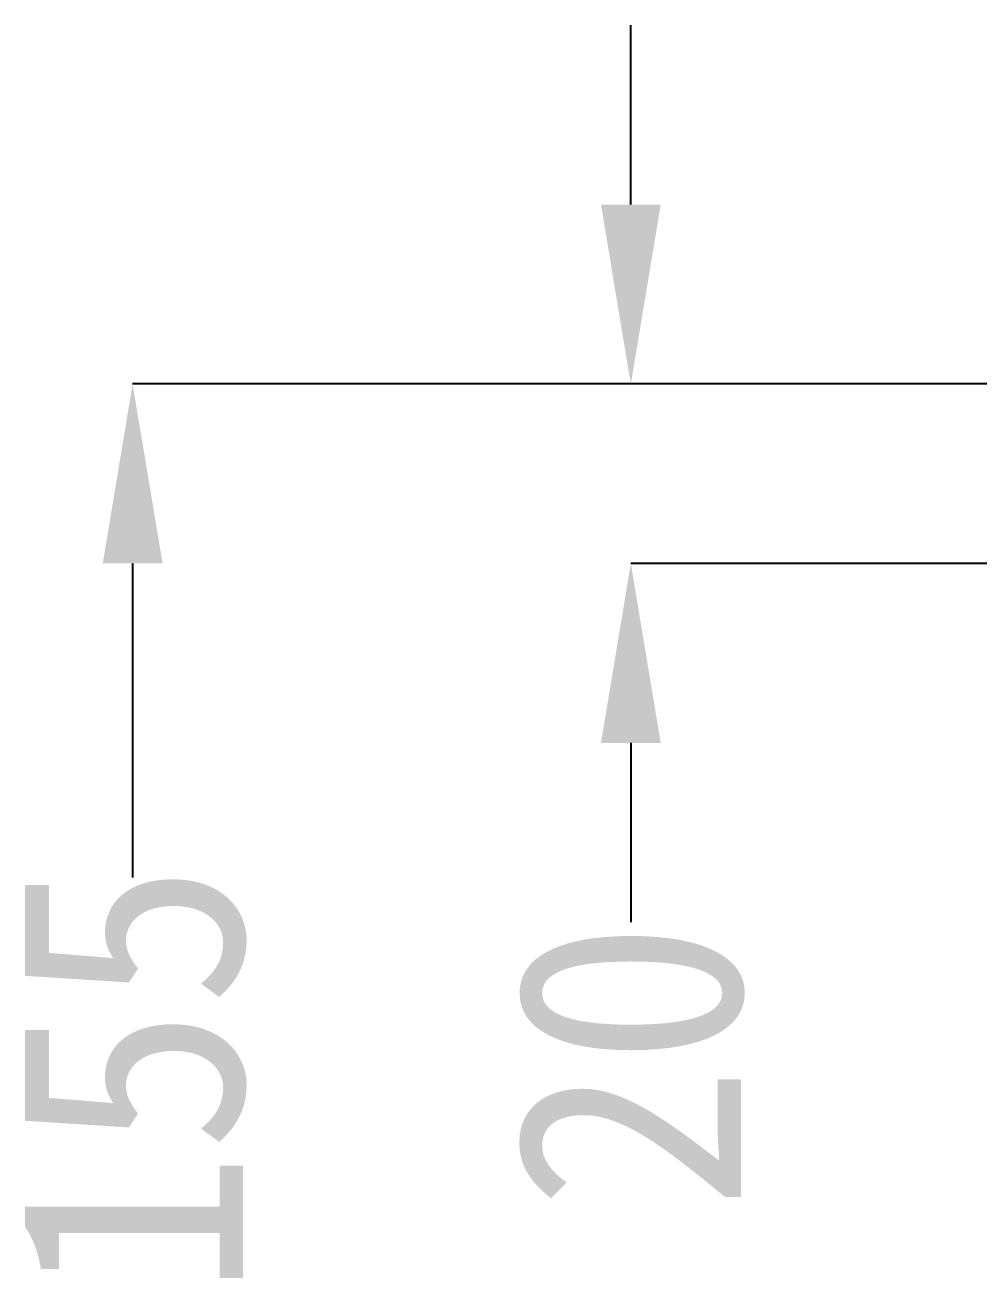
# Model space of a CAD drawing. Header units: millimetres. Extents: x -6 to 705, y -10 to 538.
# Drawn here: x 564.45 to 585.71, y 308.8 to 336.73 of the extents above; entities that cross this region are included whole.
import ezdxf

# ---------------------------------------------------------------- set-up
doc = ezdxf.new("R2010")
doc.units = ezdxf.units.MM
doc.layers.add('\\M+5B1EA\\M+5D7A2\\M+5B2E3', color=7, linetype='Continuous', lineweight=25)
doc.styles.get("Standard").update_dxf_attribs({"font": 'GulimChe.ttf'})

msp = doc.modelspace()

# ---------------------------------------------------------------- linework, layer by layer
at = {"layer": '\\M+5B1EA\\M+5D7A2\\M+5B2E3', "lineweight": -3}
for p, q in [((577.955, 332.732), (577.955, 336.732)), ((588.6, 328.732), (566.85, 328.732)), ((589.007, 328.732), (577.955, 328.732)), ((566.85, 324.732), (566.85, 317.728)), ((591.6, 324.732), (577.955, 324.732)), ((577.955, 320.732), (577.955, 316.732))]:
    msp.add_line(p, q, dxfattribs=at)
at = {"layer": '\\M+5B1EA\\M+5D7A2\\M+5B2E3'}
for points in [[(577.289, 332.732), (578.622, 332.732), (577.955, 328.732)], [(566.184, 324.732), (567.517, 324.732), (566.85, 328.732)], [(577.289, 320.732), (578.622, 320.732), (577.955, 324.732)]]:
    msp.add_solid(points, dxfattribs=at)

# ---------------------------------------------------------------- texts
at = {"layer": '\\M+5B1EA\\M+5D7A2\\M+5B2E3', "lineweight": -3, "char_height": 5, "attachment_point": 5, "rotation": 90}
for s, insert in [('\\A1;155', (566.85, 313.232)), ('\\A1;20', (577.955, 313.539))]:
    msp.add_mtext(s, dxfattribs=dict(at, insert=insert))

doc.saveas('drawing.dxf')
